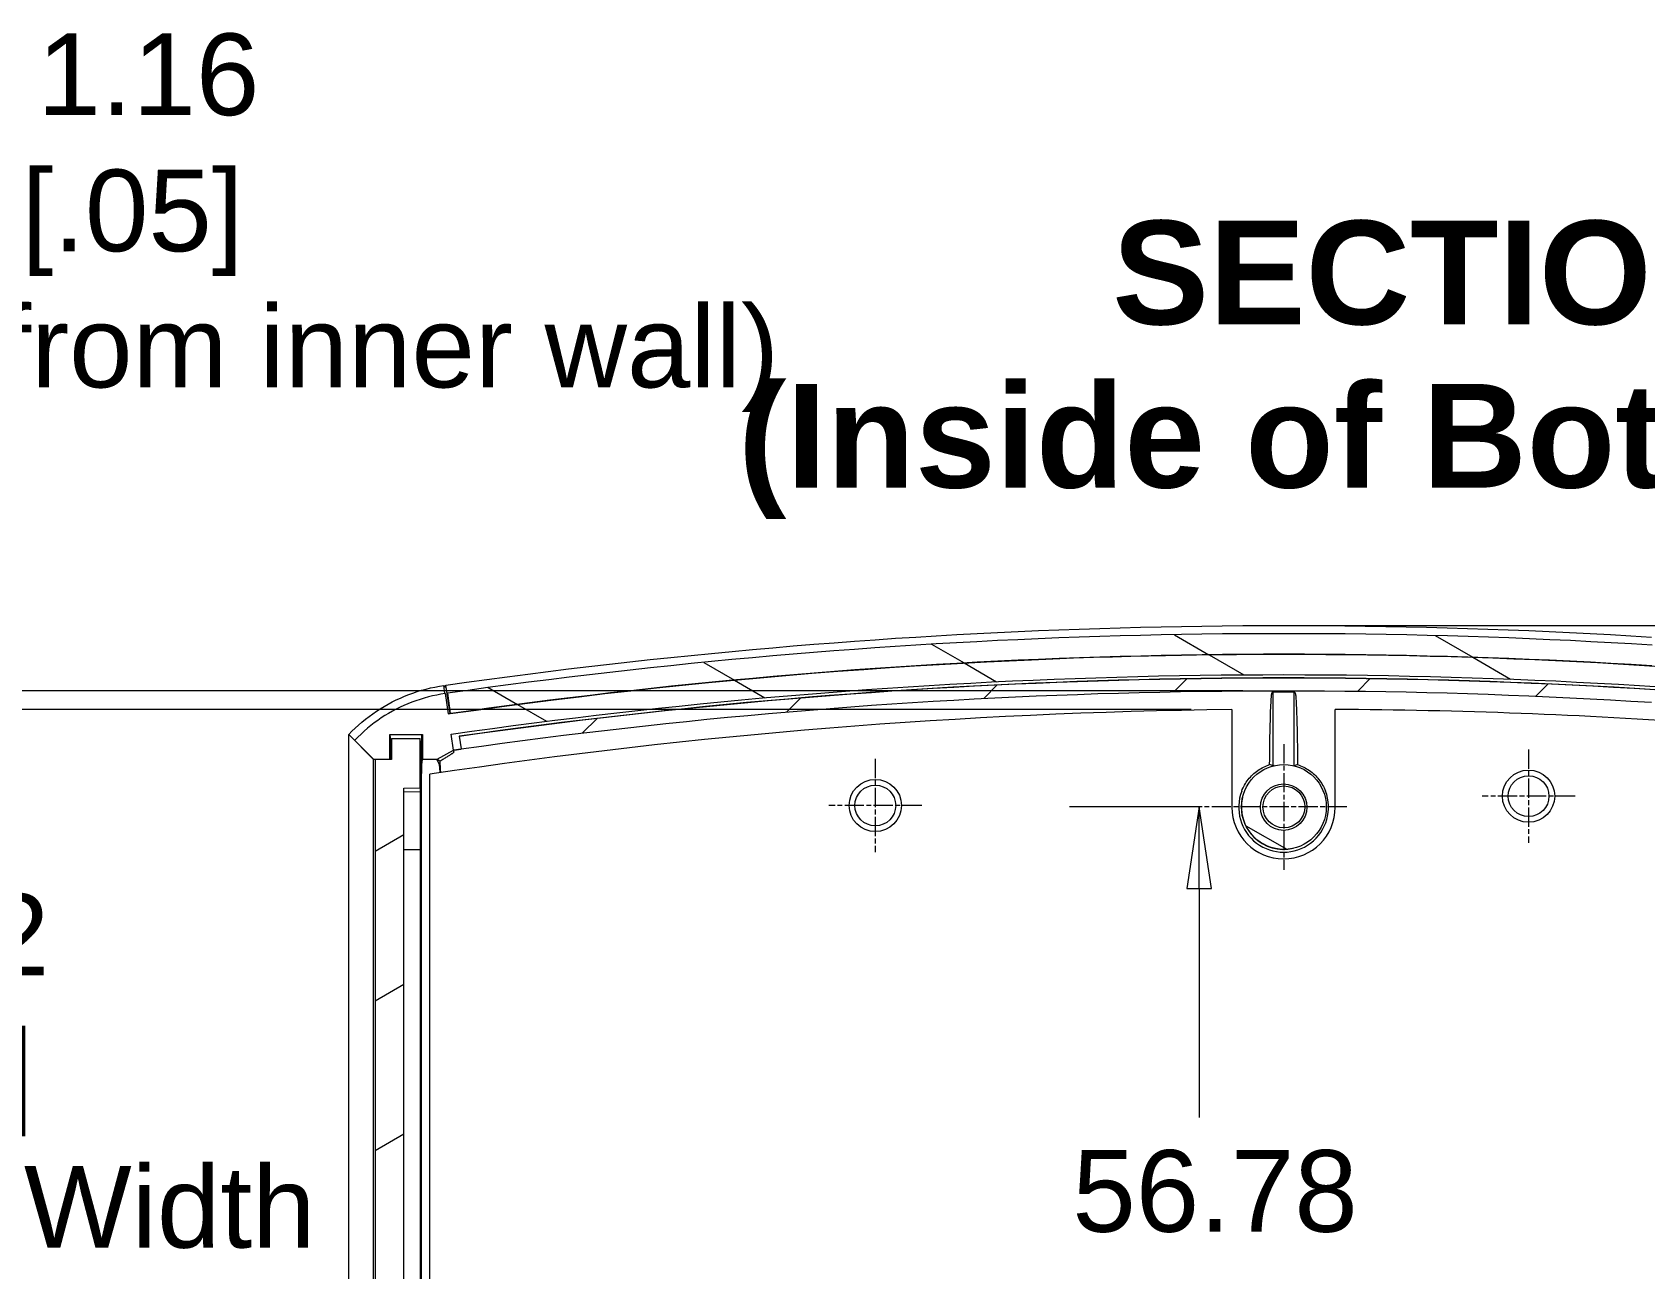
# Model space of a CAD drawing. Header units: millimetres. Extents: x -178 to 574, y 16 to 415.
# Drawn here: x 157.7 to 236.6, y 212.2 to 272.8 of the extents above; entities that cross this region are included whole.
import ezdxf

# ---------------------------------------------------------------- set-up
doc = ezdxf.new("R2010")
doc.units = ezdxf.units.MM
doc.header["$LTSCALE"] = 2
doc.linetypes.add('CHAIN', pattern=[0.7087, 0.4724, -0.0591, 0.1181, -0.0591])
for name, color, linetype, lineweight in [('Center Mark (ANSI)', 7, 'Continuous', 9), ('Dimension (ANSI)', 7, 'Continuous', 9), ('Hatch (ANSI)', 7, 'Continuous', 9), ('Symbol (ANSI)', 7, 'Continuous', 9), ('Visible (ANSI)', 7, 'Continuous', 9)]:
    doc.layers.add(name, color=color, linetype=linetype, lineweight=lineweight)
doc.styles.add('Label Text (ANSI)', font='arialbd.ttf')
doc.styles.add('Note Text (ANSI)', font='arial.ttf')
doc.dimstyles.new('Default - mm (ANSI)', dxfattribs={"dimscale": 2, "dimtxt": 2, "dimasz": 2, "dimexe": 3.175, "dimexo": 1, "dimgap": 0.8, "dimtad": 0, "dimtih": 1, "dimtoh": 1, "dimrnd": 1e-08, "dimzin": 4, "dimdsep": 46, "dimtxsty": 'Note Text (ANSI)', "dimblk": 'Filled-1', "dimcen": 0.09, "dimdle": 10, "dimclrd": 256, "dimclre": 256, "dimclrt": 256, "dimadec": 1, "dimazin": 0, "dimtfac": 1.524, "dimtofl": 0, "dimtmove": 0, "dimatfit": 3, "dimfxl": 0, "dimtolj": 1, "dimtzin": 0, "dimlwd": -1, "dimlwe": -1, "dimarcsym": 0})
pattern_1 = [(330, (0, 0), (3.175, 5.49926), [])]

# ---------------------------------------------------------------- blocks, each defined once
blk = doc.blocks.new('Filled-1')
at = {"color": 0}
for p, q in [((0, 0), (-1, 0.15)), ((-1, 0.15), (-1, -0.15)), ((-1, 0), (0, 0)), ((-1, -0.15), (0, 0))]:
    blk.add_line(p, q, dxfattribs=at)
at = {"color": 0, "flags": 128}
blk.add_lwpolyline([(-1, -0.15), (0, 0), (-1, 0.15), (-1, -0.15)], dxfattribs=at)
at = {"color": 0}
blk.add_solid([(-1, -0.15), (0, 0), (-1, 0.15), (-1, -0.15)], dxfattribs=at)
blk = doc.blocks.new('*D43')
at = {"layer": 'Defpoints', "color": 0, "transparency": 16777216}
for p in [(218.948, 243.754), (218.948, 180.554), (308.076, 180.554)]:
    blk.add_point(p, dxfattribs=at)
at = {"layer": 'Dimension (ANSI)', "transparency": 16777216}
for p, q in [((220.948, 243.754), (314.426, 243.754)), ((308.076, 239.754), (308.076, 216.861)), ((308.076, 184.554), (308.076, 201.851)), ((220.948, 180.554), (314.426, 180.554))]:
    blk.add_line(p, q, dxfattribs=at)
at = {"layer": 'Dimension (ANSI)', "transparency": 16777216, "xscale": 4, "yscale": 4, "zscale": 4}
for p, rotation in [((308.076, 243.754), 90), ((308.076, 180.554), 270)]:
    blk.add_blockref('Filled-1', p, dxfattribs=dict(at, rotation=rotation))
at = {"layer": 'Dimension (ANSI)', "transparency": 16777216, "insert": (308.076, 215.261), "char_height": 4, "attachment_point": 2, "style": 'Note Text (ANSI)'}
blk.add_mtext('\\A1; 79.00\\P[3.11]', dxfattribs=at)
blk = doc.blocks.new('*D44')
at = {"layer": 'Defpoints', "color": 0, "transparency": 16777216}
for p in [(216.884, 234.868), (214.814, 189.441), (216.884, 189.441)]:
    blk.add_point(p, dxfattribs=at)
at = {"layer": 'Dimension (ANSI)', "transparency": 16777216}
for p, q in [((214.884, 234.868), (208.464, 234.868)), ((214.814, 230.868), (214.814, 219.659)), ((214.814, 193.441), (214.814, 204.649)), ((214.884, 189.441), (208.464, 189.441))]:
    blk.add_line(p, q, dxfattribs=at)
at = {"layer": 'Dimension (ANSI)', "transparency": 16777216, "xscale": 4, "yscale": 4, "zscale": 4}
for p, rotation in [((214.814, 234.868), 90), ((214.814, 189.441), 270)]:
    blk.add_blockref('Filled-1', p, dxfattribs=dict(at, rotation=rotation))
at = {"layer": 'Dimension (ANSI)', "transparency": 16777216, "insert": (214.814, 218.059), "char_height": 4, "attachment_point": 2, "style": 'Note Text (ANSI)'}
blk.add_mtext('\\A1; 56.78\\P[2.24]', dxfattribs=at)
blk = doc.blocks.new('*D46')
at = {"layer": 'Defpoints', "color": 0, "transparency": 16777216}
for p in [(218.948, 240.561), (150.723, 183.747), (218.948, 183.747)]:
    blk.add_point(p, dxfattribs=at)
at = {"layer": 'Dimension (ANSI)', "transparency": 16777216}
for p, q in [((216.948, 240.561), (144.373, 240.561)), ((150.723, 236.561), (150.723, 232.215)), ((150.723, 187.747), (150.723, 203.669)), ((216.948, 183.747), (144.373, 183.747))]:
    blk.add_line(p, q, dxfattribs=at)
at = {"layer": 'Dimension (ANSI)', "transparency": 16777216, "xscale": 4, "yscale": 4, "zscale": 4}
for p, rotation in [((150.723, 240.561), 90), ((150.723, 183.747), 270)]:
    blk.add_blockref('Filled-1', p, dxfattribs=dict(at, rotation=rotation))
at = {"layer": 'Dimension (ANSI)', "transparency": 16777216, "insert": (150.723, 230.615), "char_height": 4, "attachment_point": 2, "style": 'Note Text (ANSI)'}
blk.add_mtext('\\A1; 71.02\\P[2.80]{\\P(Inner Box Width\\P at Center)}', dxfattribs=at)
blk = doc.blocks.new('*D48')
at = {"layer": 'Defpoints', "color": 0, "transparency": 16777216}
for p in [(125.564, 240.561), (218.948, 240.561), (216.418, 239.634)]:
    blk.add_point(p, dxfattribs=at)
at = {"layer": 'Dimension (ANSI)', "transparency": 16777216}
for p, q in [((125.564, 244.561), (125.564, 263.447)), ((125.564, 263.447), (129.564, 263.447)), ((216.948, 240.561), (119.214, 240.561)), ((214.418, 239.634), (119.214, 239.634)), ((125.564, 235.634), (125.564, 231.634))]:
    blk.add_line(p, q, dxfattribs=at)
at = {"layer": 'Dimension (ANSI)', "transparency": 16777216, "xscale": 4, "yscale": 4, "zscale": 4}
for p, rotation in [((125.564, 240.561), 270), ((125.564, 239.634), 90)]:
    blk.add_blockref('Filled-1', p, dxfattribs=dict(at, rotation=rotation))
at = {"layer": 'Dimension (ANSI)', "transparency": 16777216, "insert": (162.566, 272.752), "char_height": 4, "attachment_point": 2, "style": 'Note Text (ANSI)'}
blk.add_mtext('\\A1; 1.16\\P[.05]{\\P(PCB dist from inner wall)}', dxfattribs=at)

msp = doc.modelspace()

# ---------------------------------------------------------------- hatches: boundary and pattern name
at = {"layer": 'Hatch (ANSI)'}
h = msp.add_hatch(dxfattribs=at)
h.set_pattern_fill('ANSI31', color=256, scale=50.8, angle=-75.000022, style=0)
h.set_pattern_definition(pattern_1)
edge = h.paths.add_edge_path()
edge.add_spline(control_points=[(259.7933, 184.8709), (253.0326, 183.9077), (246.2453, 183.18), (232.6121, 182.2062), (225.7905, 181.9623), (218.962, 181.9623)], knot_values=[-5.1190755, -5.1190755, -5.1190755, -5.1190755, -2.5606763, -2.5606763, 0, 0, 0, 0], degree=3, periodic=0)
edge.add_spline(control_points=[(218.962, 181.9623), (212.1305, 181.9623), (205.3085, 182.2065), (191.6775, 183.18), (184.8864, 183.9084), (178.1307, 184.8709)], knot_values=[-5.1183934, -5.1183934, -5.1183934, -5.1183934, -2.5589375, -2.5589375, 0, 0, 0, 0], degree=3, periodic=0)
edge.add_line((178.1307, 184.8709), (177.9906, 183.8869))
edge.add_spline(control_points=[(177.9906, 183.8869), (184.7689, 182.9213), (191.5834, 182.1904), (205.2614, 181.2135), (212.1069, 180.9684), (218.962, 180.9684)], knot_values=[-5.1406787, -5.1406787, -5.1406787, -5.1406787, -2.5706624, -2.5706624, 0, 0, 0, 0], degree=3, periodic=0)
edge.add_spline(control_points=[(218.962, 180.9684), (225.8139, 180.9684), (232.659, 181.2132), (246.3393, 182.1903), (253.1498, 182.9205), (259.9334, 183.8869)], knot_values=[-5.1415903, -5.1415903, -5.1415903, -5.1415903, -2.5695437, -2.5695437, 0, 0, 0, 0], degree=3, periodic=0)
edge.add_line((259.9334, 183.8869), (259.7933, 184.8709))
edge = h.paths.add_edge_path()
edge.add_spline(control_points=[(218.962, 243.3544), (212.1245, 243.3544), (205.2957, 243.1106), (191.6209, 242.1365), (184.7919, 241.405), (177.9886, 240.4358)], knot_values=[-5.1410446, -5.1410446, -5.1410446, -5.1410446, -2.576993, -2.576993, 0, 0, 0, 0], degree=3, periodic=0)
edge.add_line((177.9886, 240.4358), (178.1307, 239.438))
edge.add_line((178.1307, 239.438), (178.1308, 239.4379))
edge.add_spline(control_points=[(178.1308, 239.4379), (184.9051, 240.403), (191.7068, 241.1318), (208.646, 242.3393), (216.2569, 242.3465), (218.962, 242.3465)], knot_values=[-1.6469102, -1.6469102, -1.6469102, -1.6469102, -0.9871935, -0.9871935, -0.0098139, -0.0098139, -0.0098139, -0.0098139], degree=3, periodic=0)
edge.add_spline(control_points=[(218.962, 242.3465), (225.7935, 242.3465), (232.6155, 242.1023), (246.2465, 241.1287), (253.0376, 240.4004), (259.7933, 239.4379)], knot_values=[-5.1183912, -5.1183912, -5.1183912, -5.1183912, -2.5589365, -2.5589365, 0, 0, 0, 0], degree=3, periodic=0)
edge.add_line((259.7933, 239.4379), (259.7933, 239.438))
edge.add_line((259.7933, 239.438), (259.9354, 240.4358))
edge.add_spline(control_points=[(259.9354, 240.4358), (253.1321, 241.405), (246.3031, 242.1365), (232.6283, 243.1106), (225.7995, 243.3544), (218.962, 243.3544)], knot_values=[-5.1410451, -5.1410451, -5.1410451, -5.1410451, -2.5640518, -2.5640518, 0, 0, 0, 0], degree=3, periodic=0)
h = msp.add_hatch(dxfattribs=at)
h.set_pattern_fill('ANSI31', color=256, scale=50.8, angle=-75.000022, style=0)
h.set_pattern_definition(pattern_1)
edge = h.paths.add_edge_path()
edge.add_ellipse((218.962, 234.8677), major_axis=(0, -2.0778), ratio=1, start_angle=0, end_angle=360)
edge = h.paths.add_edge_path(flags=0)
edge.add_ellipse((218.962, 234.8677), major_axis=(0, 1.0261), ratio=1, start_angle=0, end_angle=360)
edge = h.paths.add_edge_path()
edge.add_ellipse((218.962, 189.4412), major_axis=(0, -2.0778), ratio=1, start_angle=0, end_angle=360)
edge = h.paths.add_edge_path(flags=0)
edge.add_ellipse((218.962, 189.4412), major_axis=(0, 1.0261), ratio=1, start_angle=0, end_angle=360)
edge = h.paths.add_edge_path()
edge.add_line((176.766, 238.4124), (176.766, 237.2007))
edge.add_line((176.766, 237.2007), (177.4861, 237.2007))
edge.add_line((177.4861, 237.2007), (177.4861, 237.2099))
edge.add_line((177.4861, 237.2099), (178.2814, 237.6422))
edge.add_line((178.2814, 237.6422), (178.287, 237.643))
edge.add_line((178.287, 237.643), (178.1739, 238.4349))
edge.add_spline(control_points=[(178.1739, 238.4349), (184.9456, 239.4019), (191.7428, 240.1317), (205.3559, 241.1039), (212.1545, 241.3474), (218.962, 241.3475)], knot_values=[-5.1180031, -5.1180031, -5.1180031, -5.1180031, -2.5528221, -2.5528221, 0, 0, 0, 0], degree=3, periodic=0)
edge.add_spline(control_points=[(218.962, 241.3475), (225.4401, 241.3474), (231.9106, 241.1269), (244.8673, 240.2463), (251.3383, 239.585), (257.7877, 238.7084)], knot_values=[-4.8701552, -4.8701552, -4.8701552, -4.8701552, -2.4407762, -2.4407762, -0.0000002, -0.0000002, -0.0000002, -0.0000002], degree=3, periodic=0)
edge.add_spline(control_points=[(257.7877, 238.7084), (257.7986, 238.707), (257.8078, 238.7056), (257.8277, 238.7027), (257.8377, 238.7011), (257.8477, 238.6995)], knot_values=[-0.0075531, -0.0075531, -0.0075531, -0.0075531, -0.003787, -0.003787, 0, 0, 0, 0], degree=3, periodic=0)
edge.add_line((257.8477, 238.6995), (261.7277, 238.0716))
edge.add_ellipse((260.962, 233.3401), major_axis=(0.7657, 4.7315), ratio=1, start_angle=279.192529, end_angle=360, ccw=False)
edge.add_line((265.755, 233.3401), (265.755, 190.9633))
edge.add_ellipse((260.962, 190.9633), major_axis=(4.793, 0), ratio=1, start_angle=279.192529, end_angle=360, ccw=False)
edge.add_line((261.7277, 186.2318), (258.0621, 185.6386))
edge.add_spline(control_points=[(258.0621, 185.6386), (258.0524, 185.6371), (258.0427, 185.6355), (258.0233, 185.6326), (258.0136, 185.6313), (258.0039, 185.6299)], knot_values=[-0.0073519, -0.0073519, -0.0073519, -0.0073519, -0.0036759, -0.0036759, 0, 0, 0, 0], degree=3, periodic=0)
edge.add_spline(control_points=[(258.0039, 185.6299), (251.519, 184.7436), (245.0118, 184.0749), (231.9828, 183.1844), (225.4763, 182.9615), (218.962, 182.9614)], knot_values=[-4.8973468, -4.8973468, -4.8973468, -4.8973468, -2.4428686, -2.4428686, 0, 0, 0, 0], degree=3, periodic=0)
edge.add_spline(control_points=[(218.962, 182.9614), (212.1545, 182.9615), (205.3559, 183.205), (191.7428, 184.1772), (184.9458, 184.907), (178.174, 185.8739)], knot_values=[-5.118879, -5.118879, -5.118879, -5.118879, -2.5660471, -2.5660471, -0.0008894, -0.0008894, -0.0008894, -0.0008894], degree=3, periodic=0)
edge.add_line((178.174, 185.8739), (178.3019, 186.6638))
edge.add_line((178.3019, 186.6638), (178.2814, 186.6667))
edge.add_line((178.2814, 186.6667), (177.4861, 187.099))
edge.add_line((177.4861, 187.099), (177.4861, 187.1082))
edge.add_line((177.4861, 187.1082), (176.766, 187.1082))
edge.add_line((176.766, 187.1082), (176.766, 185.8965))
edge.add_line((176.766, 185.8965), (175.1695, 185.8965))
edge.add_line((175.1695, 185.8965), (175.1695, 187.1082))
edge.add_line((175.1695, 187.1082), (174.3678, 187.1082))
edge.add_line((174.3678, 187.1082), (173.4431, 186.1815))
edge.add_line((173.4431, 186.1815), (173.4574, 186.168))
edge.add_spline(control_points=[(173.4574, 186.168), (174.0412, 185.5552), (174.7236, 185.0438), (176.232, 184.2669), (177.0445, 184.0079), (177.8832, 183.8881)], knot_values=[-0.6356913, -0.6356913, -0.6356913, -0.6356913, -0.3177148, -0.3177148, 0, 0, 0, 0], degree=3, periodic=0)
edge.add_line((177.8832, 183.8881), (177.8898, 183.8871))
edge.add_line((177.8898, 183.8871), (178.0334, 184.8848))
edge.add_line((178.0334, 184.8848), (178.1307, 184.8709))
edge.add_spline(control_points=[(178.1307, 184.8709), (184.8932, 183.9075), (191.6812, 183.1797), (205.3084, 182.2065), (212.1309, 181.9623), (218.962, 181.9623)], knot_values=[-5.1232312, -5.1232312, -5.1232312, -5.1232312, -2.5616812, -2.5616812, 0, 0, 0, 0], degree=3, periodic=0)
edge.add_spline(control_points=[(218.962, 181.9623), (225.7932, 181.9623), (232.6156, 182.2065), (246.2429, 183.1797), (253.0308, 183.9075), (259.7933, 184.8709)], knot_values=[-5.1364927, -5.1364927, -5.1364927, -5.1364927, -2.574812, -2.574812, -0.0132628, -0.0132628, -0.0132628, -0.0132628], degree=3, periodic=0)
edge.add_line((259.7933, 184.8709), (259.8907, 184.8848))
edge.add_line((259.8907, 184.8848), (260.0342, 183.8871))
edge.add_line((260.0342, 183.8871), (260.0408, 183.8881))
edge.add_spline(control_points=[(260.0408, 183.8881), (260.8582, 184.0049), (261.6511, 184.254), (263.1255, 184.9976), (263.7972, 185.4872), (265.0711, 186.7799), (265.6204, 187.6123), (266.3694, 189.4406), (266.562, 190.4191), (266.562, 191.407)], knot_values=[-1.3602059, -1.3602059, -1.3602059, -1.3602059, -1.0506837, -1.0506837, -0.7410352, -0.7410352, -0.3704567, -0.3704567, 0, 0, 0, 0], degree=3, periodic=0)
edge.add_line((266.562, 191.407), (266.562, 232.9019))
edge.add_spline(control_points=[(266.562, 232.9019), (266.562, 233.7297), (266.4268, 234.5518), (265.8967, 236.1197), (265.5052, 236.8552), (264.4049, 238.2957), (263.6596, 238.9553), (261.9582, 239.9528), (261.0178, 240.2812), (260.0408, 240.4208)], knot_values=[-1.3605613, -1.3605613, -1.3605613, -1.3605613, -1.0502342, -1.0502342, -0.7398378, -0.7398378, -0.37011, -0.37011, 0, 0, 0, 0], degree=3, periodic=0)
edge.add_line((260.0408, 240.4208), (260.0342, 240.4218))
edge.add_line((260.0342, 240.4218), (259.8907, 239.4241))
edge.add_line((259.8907, 239.4241), (259.7933, 239.438))
edge.add_spline(control_points=[(259.7933, 239.438), (253.0308, 240.4014), (246.2429, 241.1292), (232.6156, 242.1024), (225.7932, 242.3466), (218.962, 242.3466)], knot_values=[-5.1232312, -5.1232312, -5.1232312, -5.1232312, -2.5616812, -2.5616812, 0, 0, 0, 0], degree=3, periodic=0)
edge.add_spline(control_points=[(218.962, 242.3466), (212.1309, 242.3466), (205.3084, 242.1024), (191.6812, 241.1292), (184.8932, 240.4014), (178.1307, 239.438)], knot_values=[-5.1364927, -5.1364927, -5.1364927, -5.1364927, -2.574812, -2.574812, -0.0132628, -0.0132628, -0.0132628, -0.0132628], degree=3, periodic=0)
edge.add_line((178.1307, 239.438), (178.0334, 239.4241))
edge.add_line((178.0334, 239.4241), (177.8898, 240.4218))
edge.add_line((177.8898, 240.4218), (177.8832, 240.4208))
edge.add_spline(control_points=[(177.8832, 240.4208), (177.0444, 240.301), (176.2316, 240.0418), (174.7253, 239.266), (174.042, 238.7545), (173.4574, 238.1409)], knot_values=[-0.6355809, -0.6355809, -0.6355809, -0.6355809, -0.317821, -0.317821, 0, 0, 0, 0], degree=3, periodic=0)
edge.add_line((173.4574, 238.1409), (173.4466, 238.1239))
edge.add_line((173.4466, 238.1239), (174.3678, 237.2007))
edge.add_line((174.3678, 237.2007), (175.1695, 237.2007))
edge.add_line((175.1695, 237.2007), (175.1695, 238.4124))
edge.add_line((175.1695, 238.4124), (176.766, 238.4124))
h = msp.add_hatch(dxfattribs=at)
h.set_pattern_fill('ANSI31', color=256, scale=50.8, angle=0.00021, style=0)
h.set_pattern_definition([(45.0002, (0, 0), (-4.49014, 4.49011), [])])
edge = h.paths.add_edge_path()
edge.add_line((257.8836, 237.9002), (257.9225, 237.8944))
edge.add_line((257.9225, 237.8944), (261.5882, 237.3011))
edge.add_ellipse((260.948, 233.3456), major_axis=(0.6401, 3.9555), ratio=1, start_angle=299.407095, end_angle=360, ccw=False)
edge.add_line((264.7082, 234.7302), (261.9137, 234.7302))
edge.add_line((261.9137, 234.7302), (261.9137, 234.4102))
edge.add_line((261.9137, 234.4102), (261.7537, 234.4102))
edge.add_line((261.7537, 234.4102), (259.5137, 234.4102))
edge.add_ellipse((258.7137, 232.9101), major_axis=(0, 1.7001), ratio=0.9999619, start_angle=331.927513, end_angle=388.072487)
edge.add_line((257.9137, 234.4102), (255.6737, 234.4102))
edge.add_line((255.6737, 234.4102), (255.5137, 234.4102))
edge.add_line((255.5137, 234.4102), (255.5137, 234.7302))
edge.add_line((255.5137, 234.7302), (249.9137, 234.7302))
edge.add_line((249.9137, 234.7302), (249.9137, 234.4102))
edge.add_line((249.9137, 234.4102), (247.5137, 234.4102))
edge.add_ellipse((246.7137, 232.9101), major_axis=(0, 1.7001), ratio=0.9999619, start_angle=331.927513, end_angle=388.072487)
edge.add_line((245.9137, 234.4102), (243.5137, 234.4102))
edge.add_line((243.5137, 234.4102), (243.5137, 234.7302))
edge.add_line((243.5137, 234.7302), (240.1005, 234.7302))
edge.add_line((240.1005, 234.7302), (240.1005, 189.5787))
edge.add_line((240.1005, 189.5787), (243.5137, 189.5787))
edge.add_line((243.5137, 189.5787), (243.5137, 189.8987))
edge.add_line((243.5137, 189.8987), (243.6737, 189.8987))
edge.add_line((243.6737, 189.8987), (245.9137, 189.8987))
edge.add_ellipse((246.7137, 191.3988), major_axis=(0, -1.7001), ratio=0.9999619, start_angle=331.927513, end_angle=388.072487)
edge.add_line((247.5137, 189.8987), (249.7537, 189.8987))
edge.add_line((249.7537, 189.8987), (249.9137, 189.8987))
edge.add_line((249.9137, 189.8987), (249.9137, 189.5787))
edge.add_line((249.9137, 189.5787), (255.5137, 189.5787))
edge.add_line((255.5137, 189.5787), (255.5137, 189.8987))
edge.add_line((255.5137, 189.8987), (257.9137, 189.8987))
edge.add_ellipse((258.7137, 191.3988), major_axis=(0, -1.7001), ratio=0.9999619, start_angle=331.927513, end_angle=388.072487)
edge.add_line((259.5137, 189.8987), (261.9137, 189.8987))
edge.add_line((261.9137, 189.8987), (261.9137, 189.5787))
edge.add_line((261.9137, 189.5787), (264.7062, 189.5787))
edge.add_ellipse((260.948, 190.9688), major_axis=(3.7582, -1.39), ratio=1, start_angle=299.490473, end_angle=360, ccw=False)
edge.add_line((261.5882, 187.0132), (257.7081, 186.3853))
edge.add_line((257.7081, 186.3853), (257.668, 186.3794))
edge.add_spline(control_points=[(257.668, 186.3794), (251.2363, 185.505), (244.7825, 184.8455), (231.8611, 183.9673), (225.4083, 183.7475), (218.948, 183.7475)], knot_values=[-4.856691, -4.856691, -4.856691, -4.856691, -2.4226113, -2.4226113, 0, 0, 0, 0], degree=3, periodic=0)
edge.add_spline(control_points=[(218.948, 183.7475), (212.2255, 183.7475), (205.5115, 183.9855), (192.068, 184.9362), (185.3551, 185.65), (178.6671, 186.5958)], knot_values=[-5.054765, -5.054765, -5.054765, -5.054765, -2.5338396, -2.5338396, -0.0008718, -0.0008718, -0.0008718, -0.0008718], degree=3, periodic=0)
edge.add_line((178.6671, 186.5958), (178.5786, 185.9761))
edge.add_spline(control_points=[(178.5786, 185.9761), (185.2813, 185.0283), (192.0087, 184.313), (205.4818, 183.3601), (212.2106, 183.1215), (218.948, 183.1214)], knot_values=[-5.0650927, -5.0650927, -5.0650927, -5.0650927, -2.5265519, -2.5265519, 0, 0, 0, 0], degree=3, periodic=0)
edge.add_spline(control_points=[(218.948, 183.1214), (225.4226, 183.1215), (231.8894, 183.3419), (244.8389, 184.222), (251.3064, 184.8829), (257.7522, 185.759)], knot_values=[-4.8673877, -4.8673877, -4.8673877, -4.8673877, -2.4394003, -2.4394003, 0, 0, 0, 0], degree=3, periodic=0)
edge.add_line((257.7522, 185.759), (261.6882, 186.3952))
edge.add_ellipse((260.948, 190.9688), major_axis=(0.7401, -4.5735), ratio=1, start_angle=0, end_angle=80.807456)
edge.add_line((265.5811, 190.9688), (265.5811, 233.3456))
edge.add_ellipse((260.948, 233.3456), major_axis=(4.633, 0), ratio=1, start_angle=0, end_angle=81.51186)
edge.add_line((261.6319, 237.9279), (255.3065, 238.8719))
edge.add_spline(control_points=[(255.3065, 238.8719), (249.2625, 239.6415), (243.205, 240.2213), (231.073, 240.994), (225.0137, 241.1874), (218.948, 241.1875)], knot_values=[-4.5587763, -4.5587763, -4.5587763, -4.5587763, -2.2746235, -2.2746235, 0, 0, 0, 0], degree=3, periodic=0)
edge.add_spline(control_points=[(218.948, 241.1875), (212.1444, 241.1874), (205.3496, 240.9441), (191.8708, 239.9815), (185.2032, 239.27), (178.5602, 238.3302)], knot_values=[-5.1159772, -5.1159772, -5.1159772, -5.1159772, -2.5646049, -2.5646049, -0.0485538, -0.0485538, -0.0485538, -0.0485538], degree=3, periodic=0)
edge.add_line((178.5602, 238.3302), (178.6601, 237.7121))
edge.add_spline(control_points=[(178.6601, 237.7121), (185.2848, 238.6491), (191.934, 239.3585), (205.3793, 240.3187), (212.1593, 240.5614), (218.948, 240.5614)], knot_values=[-5.0548394, -5.0548394, -5.0548394, -5.0548394, -2.5457709, -2.5457709, 0, 0, 0, 0], degree=3, periodic=0)
edge.add_spline(control_points=[(218.948, 240.5614), (225.4444, 240.5614), (231.9331, 240.3392), (244.9266, 239.4511), (251.4163, 238.7842), (257.8836, 237.9002)], knot_values=[-4.8839148, -4.8839148, -4.8839148, -4.8839148, -2.4477874, -2.4477874, 0, 0, 0, 0], degree=3, periodic=0)
h.paths.add_polyline_path([(261.9137, 191.1226), (261.7537, 191.1226), (255.6737, 191.1226), (255.5137, 191.1226), (255.5137, 191.4426), (249.9137, 191.4426), (249.9137, 191.1226), (249.7537, 191.1226), (243.6737, 191.1226), (243.5137, 191.1226), (243.5137, 191.4426), (241.1643, 191.4426), (241.1643, 232.8663), (243.5137, 232.8663), (243.5137, 233.1863), (243.6737, 233.1863), (249.7537, 233.1863), (249.9137, 233.1863), (249.9137, 232.8663), (255.5137, 232.8663), (255.5137, 233.1863), (255.6737, 233.1863), (261.7537, 233.1863), (261.9137, 233.1863), (261.9137, 232.8663), (264.955, 232.8663), (264.955, 191.4426), (261.9137, 191.4426)], flags=0)
h = msp.add_hatch(dxfattribs=at)
h.set_pattern_fill('ANSI31', color=256, scale=50.8, angle=-14.999825, style=0)
h.set_pattern_definition([(30.0002, (0, 0), (-3.17502, 5.49925), [])])
h.paths.add_polyline_path([(174.4538, 187.1275), (175.2538, 187.1205), (175.2538, 186.0981), (176.6538, 186.0981), (176.6538, 188.5115), (175.8538, 188.5185), (175.8538, 235.7902), (176.6538, 235.7972), (176.6538, 238.2107), (175.2538, 238.2107), (175.2538, 237.1883), (174.4538, 237.1813)])
h = msp.add_hatch(dxfattribs=at)
h.set_pattern_fill('ANSI31', color=256, scale=50.8, angle=-90, style=0)
h.set_pattern_definition([(315, (0, 0), (4.49013, 4.49013), [])])
edge = h.paths.add_edge_path()
edge.add_ellipse((218.948, 234.8537), major_axis=(1.1379, 0), ratio=1, start_angle=0, end_angle=360)

# ---------------------------------------------------------------- linework, layer by layer
at = {"layer": 'Center Mark (ANSI)', "linetype": 'CHAIN'}
for p, q in [((218.962, 237.9455), (218.962, 231.7899)), ((198.948, 237.2192), (198.948, 232.6592)), ((230.948, 237.6765), (230.948, 233.1165)), ((233.228, 235.3965), (228.668, 235.3965)), ((201.228, 234.9392), (196.668, 234.9392)), ((222.0398, 234.8677), (212.2287, 234.8677))]:
    msp.add_line(p, q, dxfattribs=at)
at = {"layer": 'Visible (ANSI)'}
for p, q in [((177.87, 240.4189), (177.8127, 240.8167)), ((177.8127, 240.8167), (177.9351, 240.7134)), ((177.8898, 240.4218), (177.8832, 240.4208)), ((178.0334, 239.4241), (177.8898, 240.4218)), ((178.1158, 239.4449), (177.9182, 240.8318)), ((177.9886, 240.4358), (178.1308, 239.4379)), ((218.3818, 240.4503), (218.428, 240.5121)), ((218.428, 240.5121), (218.428, 236.8763)), ((219.468, 240.5121), (219.5143, 240.4503)), ((219.468, 236.883), (219.468, 240.5121)), ((178.1295, 239.4469), (178.0321, 239.433)), ((178.0324, 239.4311), (178.1298, 239.4449)), ((178.1295, 239.4469), (178.1158, 239.445)), ((216.4179, 239.6342), (216.4179, 234.8537)), ((221.4782, 234.8537), (221.4782, 239.6474)), ((173.1538, 238.4168), (174.3538, 237.2141)), ((173.1538, 238.1799), (173.1538, 238.4168)), ((173.1538, 236.2235), (173.1538, 238.1799)), ((173.4574, 238.1409), (173.4466, 238.1239)), ((173.4466, 238.1239), (174.3678, 237.2007)), ((175.1695, 237.2007), (175.1695, 238.4124)), ((175.1695, 238.4124), (176.766, 238.4124)), ((175.1695, 238.3984), (175.1855, 238.3824)), ((175.2538, 238.214), (176.6538, 238.214)), ((175.2538, 238.214), (175.2538, 238.2107)), ((176.6538, 238.2107), (175.2538, 238.2107)), ((175.2538, 238.2107), (175.2538, 237.1883)), ((176.6538, 238.2107), (176.6538, 238.214)), ((176.6538, 235.7972), (176.6538, 238.2107)), ((176.7521, 238.4124), (176.7221, 238.3824)), ((176.7538, 238.4124), (176.7538, 237.2141)), ((176.766, 238.4124), (176.766, 237.2007)), ((178.287, 237.643), (178.1739, 238.4349)), ((178.5591, 238.3371), (178.5602, 238.3302)), ((178.5602, 238.3302), (178.6601, 237.7121)), ((174.3538, 237.2141), (174.3544, 237.2141)), ((174.3538, 237.2141), (174.3538, 236.9827)), ((174.3538, 236.9827), (174.3538, 232.7982)), ((174.3678, 237.2007), (175.1695, 237.2007)), ((174.4538, 237.2007), (174.4538, 237.1813)), ((175.2538, 237.1883), (174.4538, 237.1813)), ((174.4538, 237.1813), (174.4538, 187.1275)), ((175.2538, 237.214), (175.1695, 237.2133)), ((176.7538, 237.2141), (176.766, 237.2141)), ((176.766, 237.2007), (177.4861, 237.2007)), ((177.4861, 237.2099), (178.2814, 237.6422)), ((177.4861, 237.2007), (177.4861, 237.2099)), ((177.4861, 237.2016), (177.6243, 237.1195)), ((178.2695, 237.6357), (178.2983, 237.5489)), ((178.2814, 237.6422), (178.287, 237.643)), ((178.6601, 237.7121), (178.6612, 237.7052)), ((173.1538, 232.7982), (173.1538, 236.2235)), ((177.1224, 187.8435), (177.1224, 236.4654)), ((175.8538, 235.7902), (176.6538, 235.7972)), ((175.8538, 188.5185), (175.8538, 235.7902)), ((176.6538, 235.6046), (175.8538, 235.5977)), ((176.6538, 235.7972), (176.6538, 235.6046)), ((176.6538, 235.6008), (176.6538, 232.7767)), ((176.6875, 189.9264), (176.6875, 234.3825)), ((173.1538, 191.5107), (173.1538, 232.7982)), ((174.3538, 232.7982), (174.3538, 191.5107)), ((175.8538, 232.7765), (176.6538, 232.7767)), ((176.6538, 232.7767), (176.6538, 191.5317)), ((176.6951, 232.7982), (176.6951, 191.5107))]:
    msp.add_line(p, q, dxfattribs=at)
at = {"layer": 'Visible (ANSI)', "flags": 128}
for points in [[(177.9182, 240.8318), (178.9189, 240.9726), (179.9197, 241.11), (180.9204, 241.2439), (181.9211, 241.3743), (182.9219, 241.5012), (183.9226, 241.6246), (184.9233, 241.7446), (185.924, 241.8611), (186.9248, 241.9741), (187.9255, 242.0836), (188.9262, 242.1897), (189.9269, 242.2923), (190.9277, 242.3914), (191.9284, 242.487), (192.9291, 242.5791), (193.9299, 242.6678), (194.9306, 242.753), (195.9313, 242.8347), (196.932, 242.9129), (197.9328, 242.9877), (198.9335, 243.059), (199.9342, 243.1268), (200.9349, 243.1911), (201.9357, 243.252), (202.9364, 243.3094), (203.9371, 243.3633), (204.9379, 243.4137), (205.9386, 243.4606), (206.9393, 243.5041), (207.94, 243.5441), (208.9408, 243.5806), (209.9415, 243.6136), (210.9422, 243.6432), (211.9429, 243.6693), (212.9437, 243.6919), (213.9444, 243.711), (214.9451, 243.7266), (215.9459, 243.7388), (216.9466, 243.7475), (217.9473, 243.7527), (218.948, 243.7544)], [(218.962, 243.3544), (217.9589, 243.3527), (216.956, 243.3475), (215.9532, 243.3387), (214.9505, 243.3265), (213.9479, 243.3107), (212.9455, 243.2915), (211.9431, 243.2688), (210.9409, 243.2426), (209.9389, 243.2129), (208.9369, 243.1797), (207.9351, 243.1431), (206.9334, 243.1029), (205.9318, 243.0593), (204.9303, 243.0122), (203.929, 242.9616), (202.9278, 242.9075), (201.9267, 242.8499), (200.9257, 242.7889), (199.9249, 242.7244), (198.9242, 242.6564), (197.9236, 242.585), (196.9234, 242.5101), (195.9236, 242.4317), (194.9241, 242.3499), (193.925, 242.2647), (192.9262, 242.176), (191.9278, 242.0839), (190.9298, 241.9883), (189.9321, 241.8893), (188.9348, 241.7869), (187.9379, 241.6811), (186.9413, 241.5719), (185.9451, 241.4593), (184.9493, 241.3432), (183.9538, 241.2238), (182.9587, 241.1009), (181.9639, 240.9747), (180.9696, 240.845), (179.9755, 240.712), (178.9819, 240.5756), (177.9886, 240.4358)], [(218.948, 243.7544), (219.9488, 243.7527), (220.9495, 243.7475), (221.9502, 243.7388), (222.951, 243.7266), (223.9517, 243.711), (224.9524, 243.6919), (225.9531, 243.6693), (226.9539, 243.6432), (227.9546, 243.6136), (228.9553, 243.5806), (229.956, 243.5441), (230.9568, 243.5041), (231.9575, 243.4606), (232.9582, 243.4137), (233.959, 243.3633), (234.9597, 243.3094), (235.9604, 243.252), (236.9611, 243.1911)], [(236.9983, 242.7889), (235.9973, 242.8499), (234.9962, 242.9075), (233.995, 242.9616), (232.9937, 243.0122), (231.9922, 243.0593), (230.9907, 243.1029), (229.9889, 243.1431), (228.9871, 243.1797), (227.9852, 243.2129), (226.9831, 243.2426), (225.9809, 243.2688), (224.9786, 243.2915), (223.9761, 243.3107), (222.9735, 243.3265), (221.9708, 243.3387), (220.968, 243.3475), (219.9651, 243.3527), (218.962, 243.3544)], [(218.962, 242.3466), (217.96, 242.3449), (216.9581, 242.3396), (215.9564, 242.3309), (214.9548, 242.3186), (213.9533, 242.3028), (212.9519, 242.2836), (211.9507, 242.2608), (210.9496, 242.2346), (209.9486, 242.2049), (208.9477, 242.1716), (207.947, 242.1349), (206.9463, 242.0947), (205.9458, 242.051), (204.9455, 242.0039), (203.9452, 241.9532), (202.9451, 241.899), (201.9451, 241.8414), (200.9452, 241.7803), (199.9455, 241.7157), (198.9458, 241.6476), (197.9464, 241.5761), (196.9472, 241.5011), (195.9485, 241.4226), (194.9501, 241.3407), (193.9521, 241.2554), (192.9544, 241.1666), (191.9571, 241.0743), (190.9602, 240.9787), (189.9636, 240.8795), (188.9674, 240.777), (187.9716, 240.6711), (186.9761, 240.5617), (185.981, 240.4489), (184.9863, 240.3327), (183.9919, 240.2131), (182.9979, 240.0901), (182.0042, 239.9637), (181.011, 239.8339), (180.0181, 239.7007), (179.0255, 239.5641), (178.0334, 239.4241)], [(178.1308, 239.4379), (179.3919, 239.6148), (180.6536, 239.7862), (181.916, 239.9522), (183.179, 240.1126), (184.4426, 240.2676), (185.7068, 240.4171), (186.9716, 240.5611), (188.237, 240.6995), (189.503, 240.8324), (190.7696, 240.9598), (192.0369, 241.0817), (193.3046, 241.198), (194.573, 241.3087), (195.842, 241.4139), (197.1115, 241.5135), (198.3816, 241.6075), (199.6417, 241.6953), (200.8747, 241.7758), (202.0794, 241.8493), (203.2548, 241.9163), (204.3997, 241.977), (205.5131, 242.0317), (206.594, 242.0807), (207.6412, 242.1243), (208.6538, 242.1629), (209.6306, 242.1967), (210.5707, 242.2261), (211.4729, 242.2514), (212.3362, 242.2728), (213.1596, 242.2908), (213.9419, 242.3056), (214.6821, 242.3175), (215.3792, 242.3268), (216.0321, 242.3339), (216.6398, 242.3391), (217.2011, 242.3426), (217.715, 242.3447), (218.1805, 242.3459), (218.5966, 242.3464), (218.962, 242.3465)], [(236.9788, 241.7803), (235.9789, 241.8414), (234.9789, 241.899), (233.9788, 241.9532), (232.9786, 242.0039), (231.9782, 242.051), (230.9777, 242.0947), (229.9771, 242.1349), (228.9763, 242.1716), (227.9754, 242.2049), (226.9745, 242.2346), (225.9733, 242.2608), (224.9721, 242.2836), (223.9707, 242.3028), (222.9692, 242.3186), (221.9676, 242.3309), (220.9659, 242.3396), (219.964, 242.3449), (218.962, 242.3466)], [(218.962, 242.3465), (219.9866, 242.3447), (221.011, 242.3392), (222.0352, 242.33), (223.0594, 242.3172), (224.0834, 242.3007), (225.1073, 242.2806), (226.131, 242.2568), (227.1546, 242.2294), (228.1782, 242.1983), (229.2016, 242.1636), (230.2248, 242.1252), (231.248, 242.0831), (232.271, 242.0375), (233.294, 241.9881), (234.3168, 241.9351), (235.3396, 241.8785), (236.3622, 241.8183), (237.3848, 241.7543)], [(178.1739, 238.4349), (179.1874, 238.5779), (180.2013, 238.7172), (181.2156, 238.8531), (182.2302, 238.9853), (183.2452, 239.1141), (184.2606, 239.2392), (185.2764, 239.3608), (186.2926, 239.4789), (187.3091, 239.5933), (188.326, 239.7042), (189.3434, 239.8115), (190.3611, 239.9152), (191.3791, 240.0154), (192.3976, 240.1119), (193.4165, 240.2049), (194.4357, 240.2942), (195.4553, 240.3799), (196.4753, 240.4621), (197.4957, 240.5406), (198.5165, 240.6155), (199.5375, 240.6868), (200.5587, 240.7544), (201.58, 240.8184), (202.6014, 240.8787), (203.623, 240.9354), (204.6447, 240.9885), (205.6665, 241.0379), (206.6884, 241.0836), (207.7105, 241.1257), (208.7327, 241.1642), (209.755, 241.199), (210.7775, 241.2301), (211.8001, 241.2576), (212.8228, 241.2814), (213.8457, 241.3016), (214.8687, 241.3181), (215.8918, 241.3309), (216.9151, 241.3401), (217.9385, 241.3456), (218.962, 241.3475)], [(178.5591, 238.3371), (179.569, 238.4782), (180.5789, 238.6157), (181.5887, 238.7496), (182.5986, 238.88), (183.6084, 239.0068), (184.6183, 239.13), (185.6281, 239.2496), (186.6379, 239.3657), (187.6477, 239.4782), (188.6575, 239.5871), (189.6672, 239.6925), (190.677, 239.7943), (191.6868, 239.8925), (192.6965, 239.9871), (193.7063, 240.0782), (194.716, 240.1657), (195.7257, 240.2496), (196.7354, 240.33), (197.7452, 240.4067), (198.7549, 240.48), (199.7646, 240.5496), (200.7743, 240.6157), (201.7839, 240.6782), (202.7936, 240.7371), (203.8033, 240.7924), (204.813, 240.8442), (205.8226, 240.8924), (206.8323, 240.9371), (207.842, 240.9782), (208.8516, 241.0157), (209.8613, 241.0496), (210.8709, 241.08), (211.8806, 241.1068), (212.8902, 241.13), (213.8998, 241.1497), (214.9095, 241.1658), (215.9191, 241.1783), (216.9288, 241.1872), (217.9384, 241.1926), (218.948, 241.1945)], [(218.948, 241.1875), (217.9346, 241.1856), (216.9213, 241.1802), (215.9082, 241.1712), (214.8951, 241.1586), (213.8822, 241.1424), (212.8695, 241.1227), (211.8568, 241.0993), (210.8443, 241.0723), (209.8319, 241.0418), (208.8197, 241.0077), (207.8076, 240.9699), (206.7956, 240.9286), (205.7837, 240.8838), (204.772, 240.8353), (203.7603, 240.7833), (202.7488, 240.7277), (201.7375, 240.6685), (200.7262, 240.6057), (199.7151, 240.5394), (198.7041, 240.4694), (197.6934, 240.396), (196.683, 240.319), (195.673, 240.2384), (194.6633, 240.1543), (193.6541, 240.0666), (192.6452, 239.9754), (191.6367, 239.8807), (190.6285, 239.7825), (189.6208, 239.6807), (188.6134, 239.5755), (187.6064, 239.4667), (186.5998, 239.3544), (185.5935, 239.2386), (184.5876, 239.1193), (183.5821, 238.9965), (182.577, 238.8702), (181.5722, 238.7404), (180.5679, 238.6072), (179.5638, 238.4704), (178.5602, 238.3302)], [(218.948, 241.1945), (219.958, 241.1926), (220.9679, 241.1872), (221.9778, 241.1783), (222.9877, 241.1657), (223.9976, 241.1496), (225.0076, 241.13), (226.0175, 241.1067), (227.0274, 241.0799), (228.0373, 241.0495), (229.0473, 241.0155), (230.0572, 240.978), (231.0671, 240.9369), (232.0771, 240.8922), (233.087, 240.8439), (234.0969, 240.7921), (235.1069, 240.7367), (236.1168, 240.6778), (237.1268, 240.6152)], [(237.1644, 240.6061), (236.1533, 240.6688), (235.1421, 240.7279), (234.1309, 240.7835), (233.1195, 240.8355), (232.108, 240.884), (231.0964, 240.9288), (230.0846, 240.9701), (229.0728, 241.0078), (228.0609, 241.0419), (227.0488, 241.0724), (226.0366, 241.0994), (225.0243, 241.1227), (224.0119, 241.1425), (222.9993, 241.1587), (221.9867, 241.1712), (220.9739, 241.1802), (219.961, 241.1856), (218.948, 241.1875)], [(218.962, 241.3475), (219.9872, 241.3456), (221.0123, 241.3401), (222.0372, 241.3309), (223.062, 241.318), (224.0867, 241.3014), (225.1113, 241.2812), (226.1357, 241.2573), (227.16, 241.2297), (228.1842, 241.1985), (229.2083, 241.1636), (230.2322, 241.125), (231.256, 241.0827), (232.2797, 241.0368), (233.3033, 240.9873), (234.3267, 240.934), (235.35, 240.8771), (236.3732, 240.8166), (237.3963, 240.7524)], [(173.1538, 238.4168), (173.3098, 238.576), (173.47, 238.7307), (173.6344, 238.8808), (173.8027, 239.0261), (173.975, 239.1666), (174.151, 239.3022), (174.3307, 239.4329), (174.514, 239.5586), (174.7008, 239.6791), (174.891, 239.7945), (175.0844, 239.9046), (175.281, 240.0093), (175.4805, 240.1086), (175.6826, 240.2022), (175.887, 240.2901), (176.0936, 240.3722), (176.3024, 240.4485), (176.5132, 240.5189), (176.7258, 240.5835), (176.9402, 240.6421), (177.1562, 240.6948), (177.3737, 240.7415), (177.5926, 240.7822), (177.8127, 240.8167)], [(177.8832, 240.4208), (177.674, 240.3879), (177.4661, 240.3493), (177.2594, 240.3049), (177.0542, 240.2549), (176.8506, 240.1992), (176.6486, 240.1378), (176.4484, 240.0709), (176.2501, 239.9984), (176.0538, 239.9204), (175.8597, 239.837), (175.6678, 239.7481), (175.4783, 239.6538), (175.2915, 239.5542), (175.1077, 239.4496), (174.927, 239.34), (174.7495, 239.2255), (174.5753, 239.1061), (174.4046, 238.982), (174.2374, 238.8531), (174.0738, 238.7196), (173.9138, 238.5816), (173.7577, 238.4391), (173.6056, 238.2921), (173.4574, 238.1409)], [(178.6601, 237.7121), (179.6613, 237.8519), (180.6628, 237.9883), (181.6647, 238.1212), (182.667, 238.2506), (183.6696, 238.3766), (184.6726, 238.4991), (185.676, 238.618), (186.6798, 238.7335), (187.6839, 238.8455), (188.6885, 238.954), (189.6934, 239.059), (190.6986, 239.1605), (191.7043, 239.2584), (192.7103, 239.3529), (193.7167, 239.4438), (194.7234, 239.5312), (195.7306, 239.6151), (196.7381, 239.6955), (197.746, 239.7723), (198.7543, 239.8455), (199.7627, 239.9153), (200.7713, 239.9814), (201.7801, 240.044), (202.7889, 240.103), (203.7979, 240.1585), (204.807, 240.2104), (205.8163, 240.2587), (206.8256, 240.3034), (207.8351, 240.3446), (208.8448, 240.3822), (209.8545, 240.4163), (210.8644, 240.4467), (211.8744, 240.4736), (212.8845, 240.4969), (213.8948, 240.5166), (214.9052, 240.5327), (215.9157, 240.5453), (216.9264, 240.5543), (217.9371, 240.5596), (218.948, 240.5614)], [(218.2651, 236.9418), (218.267, 237.1834), (218.2693, 237.421), (218.2719, 237.654), (218.2748, 237.8812), (218.278, 238.102), (218.2816, 238.3158), (218.2854, 238.5222), (218.2895, 238.7208), (218.2938, 238.9112), (218.2985, 239.0926), (218.3033, 239.2641), (218.3084, 239.4254), (218.3137, 239.5762), (218.3192, 239.7161), (218.3249, 239.8449), (218.3308, 239.9623), (218.3368, 240.0678), (218.343, 240.161), (218.3492, 240.2415), (218.3556, 240.3092), (218.362, 240.3641), (218.3686, 240.406), (218.3751, 240.4347), (218.3818, 240.4503)], [(218.428, 240.5121), (218.4497, 240.5121), (218.4714, 240.5121), (218.493, 240.5122), (218.5147, 240.5122), (218.5364, 240.5122), (218.558, 240.5123), (218.5797, 240.5123), (218.6014, 240.5123), (218.623, 240.5124), (218.6447, 240.5124), (218.6664, 240.5124), (218.688, 240.5124), (218.7097, 240.5124), (218.7314, 240.5125), (218.753, 240.5125), (218.7747, 240.5125), (218.7964, 240.5125), (218.818, 240.5125), (218.8397, 240.5125), (218.8614, 240.5125), (218.883, 240.5125), (218.9047, 240.5125), (218.9264, 240.5125), (218.948, 240.5125)], [(218.948, 240.5614), (219.9498, 240.5597), (220.9515, 240.5544), (221.953, 240.5456), (222.9544, 240.5333), (223.9557, 240.5174), (224.9568, 240.498), (225.9579, 240.4752), (226.9588, 240.4488), (227.9596, 240.4189), (228.9603, 240.3854), (229.9609, 240.3485), (230.9613, 240.3081), (231.9616, 240.2641), (232.9619, 240.2167), (233.9619, 240.1657), (234.9619, 240.1112), (235.9618, 240.0533), (236.9615, 239.9918)], [(218.948, 240.5125), (218.9697, 240.5125), (218.9914, 240.5125), (219.013, 240.5125), (219.0347, 240.5125), (219.0564, 240.5125), (219.078, 240.5125), (219.0997, 240.5125), (219.1214, 240.5125), (219.143, 240.5125), (219.1647, 240.5125), (219.1864, 240.5124), (219.208, 240.5124), (219.2297, 240.5124), (219.2514, 240.5124), (219.273, 240.5124), (219.2947, 240.5123), (219.3164, 240.5123), (219.338, 240.5123), (219.3597, 240.5122), (219.3814, 240.5122), (219.403, 240.5122), (219.4247, 240.5121), (219.4464, 240.5121), (219.468, 240.5121)], [(219.5143, 240.4503), (219.5209, 240.4347), (219.5275, 240.406), (219.534, 240.3641), (219.5405, 240.3091), (219.5469, 240.2412), (219.5531, 240.1606), (219.5593, 240.0672), (219.5653, 239.9617), (219.5712, 239.8444), (219.5769, 239.7156), (219.5824, 239.5754), (219.5877, 239.4243), (219.5928, 239.2625), (219.5977, 239.0906), (219.6023, 238.9095), (219.6066, 238.7196), (219.6107, 238.5213), (219.6145, 238.315), (219.618, 238.1012), (219.6213, 237.8803), (219.6242, 237.6529), (219.6268, 237.4202), (219.6291, 237.1831), (219.631, 236.9418)], [(176.724, 236.9827), (176.7219, 236.9564), (176.7198, 236.9115), (176.7178, 236.8483), (176.7158, 236.7672), (176.7138, 236.6685), (176.7119, 236.5536), (176.7101, 236.4235), (176.7084, 236.2788), (176.7068, 236.1204), (176.7053, 235.949), (176.7038, 235.7667), (176.7025, 235.5745), (176.7013, 235.3732), (176.7002, 235.1637), (176.6992, 234.9466), (176.6983, 234.7229), (176.6976, 234.4934), (176.6969, 234.2592), (176.6963, 234.021), (176.6959, 233.7796), (176.6955, 233.5358), (176.6953, 233.2904), (176.6951, 233.0443), (176.6951, 232.7982)], [(176.7538, 237.2141), (176.7526, 237.2046), (176.7513, 237.195), (176.7501, 237.1855), (176.7488, 237.1759), (176.7476, 237.1663), (176.7464, 237.1568), (176.7451, 237.1472), (176.7439, 237.1376), (176.7426, 237.128), (176.7414, 237.1184), (176.7402, 237.1087), (176.7389, 237.0991), (176.7377, 237.0894), (176.7364, 237.0798), (176.7352, 237.0701), (176.7339, 237.0604), (176.7327, 237.0508), (176.7315, 237.0411), (176.7302, 237.0314), (176.729, 237.0216), (176.7277, 237.0119), (176.7265, 237.0022), (176.7253, 236.9924), (176.724, 236.9827)], [(177.5844, 236.9827), (177.5797, 236.9919), (177.575, 237.001), (177.5703, 237.0102), (177.5656, 237.0194), (177.561, 237.0285), (177.5563, 237.0376), (177.5516, 237.0468), (177.5469, 237.0559), (177.5423, 237.065), (177.5376, 237.0741), (177.5329, 237.0832), (177.5282, 237.0923), (177.5236, 237.1014), (177.5189, 237.1105), (177.5142, 237.1195), (177.5095, 237.1286), (177.5049, 237.1376), (177.5002, 237.1467), (177.4955, 237.1557), (177.4908, 237.1647), (177.4862, 237.1737), (177.4815, 237.1827), (177.4768, 237.1917), (177.4721, 237.2007)], [(177.6334, 236.5419), (177.6316, 236.5729), (177.6297, 236.603), (177.6278, 236.6321), (177.6258, 236.6601), (177.6239, 236.6871), (177.6219, 236.713), (177.6199, 236.7378), (177.6179, 236.7615), (177.6159, 236.7841), (177.6139, 236.8055), (177.6118, 236.8258), (177.6098, 236.8449), (177.6077, 236.8629), (177.6056, 236.8797), (177.6035, 236.8953), (177.6014, 236.9098), (177.5993, 236.9231), (177.5972, 236.9352), (177.5951, 236.9461), (177.593, 236.9559), (177.5908, 236.9644), (177.5887, 236.9717), (177.5865, 236.9778), (177.5844, 236.9827)], [(177.6243, 237.1195), (177.6719, 237.1476), (177.7186, 237.1751), (177.764, 237.2021), (177.8082, 237.2284), (177.8511, 237.254), (177.8926, 237.279), (177.9326, 237.3031), (177.9711, 237.3265), (178.0078, 237.3489), (178.0429, 237.3705), (178.0762, 237.3912), (178.1076, 237.4109), (178.1371, 237.4296), (178.1645, 237.4472), (178.1896, 237.4636), (178.2124, 237.4788), (178.2328, 237.4928), (178.2506, 237.5053), (178.2657, 237.5164), (178.2779, 237.526), (178.2874, 237.5341), (178.294, 237.5406), (178.2976, 237.5456), (178.2983, 237.5489)], [(177.6609, 236.546), (177.6595, 236.575), (177.6581, 236.6036), (177.6566, 236.6318), (177.6552, 236.6595), (177.6537, 236.6868), (177.6523, 236.7137), (177.6508, 236.7401), (177.6493, 236.7661), (177.6478, 236.7916), (177.6463, 236.8167), (177.6448, 236.8413), (177.6432, 236.8655), (177.6417, 236.8892), (177.6402, 236.9125), (177.6386, 236.9353), (177.6371, 236.9576), (177.6355, 236.9795), (177.6339, 237.001), (177.6323, 237.0219), (177.6307, 237.0424), (177.6291, 237.0624), (177.6275, 237.0819), (177.6259, 237.101), (177.6243, 237.1195)], [(178.2858, 237.6518), (178.3014, 237.6541), (178.3171, 237.6563), (178.3327, 237.6585), (178.3483, 237.6608), (178.364, 237.663), (178.3796, 237.6652), (178.3953, 237.6674), (178.4109, 237.6697), (178.4266, 237.6719), (178.4422, 237.6741), (178.4579, 237.6764), (178.4735, 237.6786), (178.4892, 237.6808), (178.5048, 237.683), (178.5204, 237.6852), (178.5361, 237.6875), (178.5517, 237.6897), (178.5674, 237.6919), (178.583, 237.6941), (178.5987, 237.6963), (178.6143, 237.6986), (178.63, 237.7008), (178.6456, 237.703), (178.6612, 237.7052)], [(216.8957, 235.6462), (216.9265, 235.7218), (216.9601, 235.796), (216.9964, 235.8689), (217.0353, 235.9404), (217.0769, 236.0103), (217.121, 236.0786), (217.1676, 236.1453), (217.2167, 236.2101), (217.268, 236.273), (217.3215, 236.3339), (217.3773, 236.3927), (217.4351, 236.4493), (217.495, 236.5039), (217.5569, 236.5561), (217.6207, 236.6061), (217.6863, 236.6537), (217.7535, 236.6988), (217.8224, 236.7414), (217.8927, 236.7814), (217.9646, 236.8189), (218.0379, 236.8537), (218.1124, 236.8858), (218.1882, 236.9152), (218.2651, 236.9418)], [(219.631, 236.9418), (219.7078, 236.9152), (219.7835, 236.8859), (219.8581, 236.8538), (219.9315, 236.8189), (220.0035, 236.7813), (220.074, 236.7412), (220.143, 236.6986), (220.2102, 236.6534), (220.2757, 236.6059), (220.3395, 236.5559), (220.4013, 236.5036), (220.4612, 236.4491), (220.5192, 236.3923), (220.575, 236.3333), (220.6287, 236.2723), (220.68, 236.2094), (220.7289, 236.1447), (220.7753, 236.0783), (220.8193, 236.0101), (220.8608, 235.9403), (220.8997, 235.869), (220.9359, 235.7961), (220.9695, 235.7219), (221.0004, 235.6462)]]:
    msp.add_lwpolyline(points, dxfattribs=at)
at = {"layer": 'Visible (ANSI)'}
for centre, radius in [((198.948, 234.9392), 1.28), ((218.962, 234.8677), 2.0778), ((230.948, 235.3965), 1.28), ((230.948, 235.3965), 1), ((198.948, 234.9392), 1), ((218.948, 234.8537), 1.1379), ((218.962, 234.8677), 1.0261)]:
    msp.add_circle(centre, radius, dxfattribs=at)
for centre, radius, start, end in [((219.6944, -46.223), 285.876, 90.656698, 98.564207), ((219.6944, -46.223), 285.876, 85.993725, 89.642475), ((218.948, 234.8537), 2.0883, 102.753095, 104.41881), ((218.948, 234.8537), 2.2, 158.886519, 21.113481), ((218.948, 234.8537), 2.5302, 180, 0), ((218.948, 234.8537), 2.0673, 166.785031, 283.214969)]:
    msp.add_arc(centre, radius, start, end, dxfattribs=at)
for centre, major_axis, ratio, start_param, end_param in [((175.1852, 234.3825), (0, 4), 0.0087269, 5.4987348, 6.2744587), ((176.7224, 234.3825), (0, -4), 0.0087269, 3.1503193, 4.712389), ((216.8587, 234.8537), (3.1344, 0), 0.7454317, 1.0464134, 1.1055051), ((221.0373, 234.8537), (3.1344, 0), 0.7454317, 2.0360876, 2.0915614)]:
    msp.add_ellipse(centre, major_axis=major_axis, ratio=ratio, start_param=start_param, end_param=end_param, dxfattribs=at)

# ---------------------------------------------------------------- texts
at = {"layer": 'Symbol (ANSI)', "insert": (233.6209, 263.5823), "char_height": 5.08, "width": 93.922599, "attachment_point": 2, "line_spacing_factor": 0.944221, "style": 'Label Text (ANSI)'}
msp.add_mtext('{\\fArial|b1|i0;SECTION B-B\\P(Inside of Bottom Cover)}', dxfattribs=at)

# ---------------------------------------------------------------- dimensions: what is measured, and where the dimension line sits
at = {"layer": 'Dimension (ANSI)'}
for base, p1, p2, text, override, picture, middle in [((125.564, 240.5614), (216.4179, 239.6342), (218.948, 240.5614), ' <>\\X[.05]{\\P(PCB dist from inner wall)}', {"dimgap": 0.8, "dimdec": 2, "dimlfac": 1.25, "dimpost": '\\X', "dimtol": 0, "dimlim": 0, "dimtp": 0, "dimtm": 0, "dimtdec": 2, "dimatfit": 1, "dimtvp": -0.333333}, '*D48', (162.5664, 263.447)), ((308.0763, 180.5544), (218.948, 243.7544), (218.948, 180.5544), ' <>\\X[3.11]', {"dimgap": 0.8, "dimdec": 2, "dimlfac": 1.25, "dimpost": '\\X', "dimtol": 0, "dimlim": 0, "dimtp": 0, "dimtm": 0, "dimtdec": 2, "dimatfit": 1, "dimtvp": -0.25}, '*D43', (308.0763, 209.3562)), ((150.7226, 183.7475), (218.948, 240.5614), (218.948, 183.7475), ' <>\\X[2.80]{\\P(Inner Box Width\\P at Center)}', {"dimgap": 0.8, "dimdec": 2, "dimlfac": 1.25, "dimpost": '\\X', "dimtol": 0, "dimlim": 0, "dimtp": 0, "dimtm": 0, "dimtdec": 2, "dimatfit": 1, "dimtvp": -0.375}, '*D46', (150.7226, 217.942)), ((214.8136, 189.4412), (216.8842, 234.8677), (216.8842, 189.4412), ' <>\\X[2.24]', {"dimgap": 0.8, "dimdec": 2, "dimlfac": 1.25, "dimpost": '\\X', "dimtol": 0, "dimlim": 0, "dimtp": 0, "dimtm": 0, "dimtdec": 2, "dimatfit": 1, "dimtvp": -0.25}, '*D44', (214.8136, 212.1544))]:
    dim = msp.add_linear_dim(base=base, p1=p1, p2=p2, angle=90, text=text, dimstyle='Default - mm (ANSI)', override=override, dxfattribs=at)
    dim.commit()
    dim.dimension.update_dxf_attribs({"geometry": picture, "text_midpoint": middle, "dimtype": 160})

doc.saveas('drawing.dxf')
